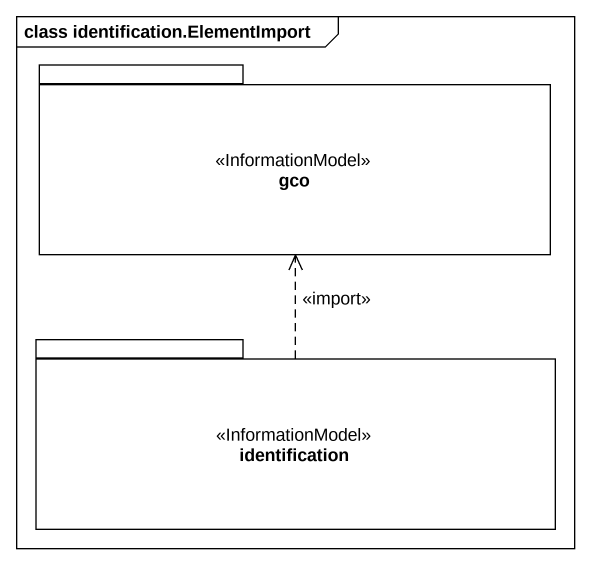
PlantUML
@startuml
mainframe class identification.ElementImport
package gco <<InformationModel>> {
}
package identification <<InformationModel>> {
}
identification .up.> gco : <<import>>
@enduml
